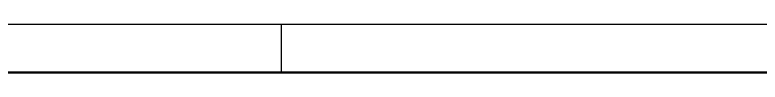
# Model space of a CAD drawing. Header units: millimetres. Extents: x -1178 to 2000, y -2432 to 1302.
# Drawn here: x -785 to -707.6, y -1843.1 to -1838.1 of the extents above; entities that cross this region are included whole.
import ezdxf

# ---------------------------------------------------------------- set-up
doc = ezdxf.new("R2010")
doc.units = ezdxf.units.MM
doc.layers.add('AM_BOR', color=7, linetype='Continuous', lineweight=35)
doc.layers.add('основные', color=7, linetype='Continuous', lineweight=35)

# ---------------------------------------------------------------- blocks, each defined once
blk = doc.blocks.new('GOST_A1_LANDSCAPE')
at = {"layer": 'AM_BOR', "color": 1, "lineweight": 25}
for p, q in [((841, 594), (0, 594)), ((421, 594), (421, 589))]:
    blk.add_line(p, q, dxfattribs=at)
at = {"layer": 'AM_BOR', "color": 7, "lineweight": 50}
blk.add_line((836, 589), (20.00000000000011, 589), dxfattribs=at)

msp = doc.modelspace()

# ---------------------------------------------------------------- block references
at = {"layer": 'основные', "lineweight": 0}
msp.add_blockref('GOST_A1_LANDSCAPE', (-1178.384408662805, -2432.050686397442), dxfattribs=at)

doc.saveas('drawing.dxf')
